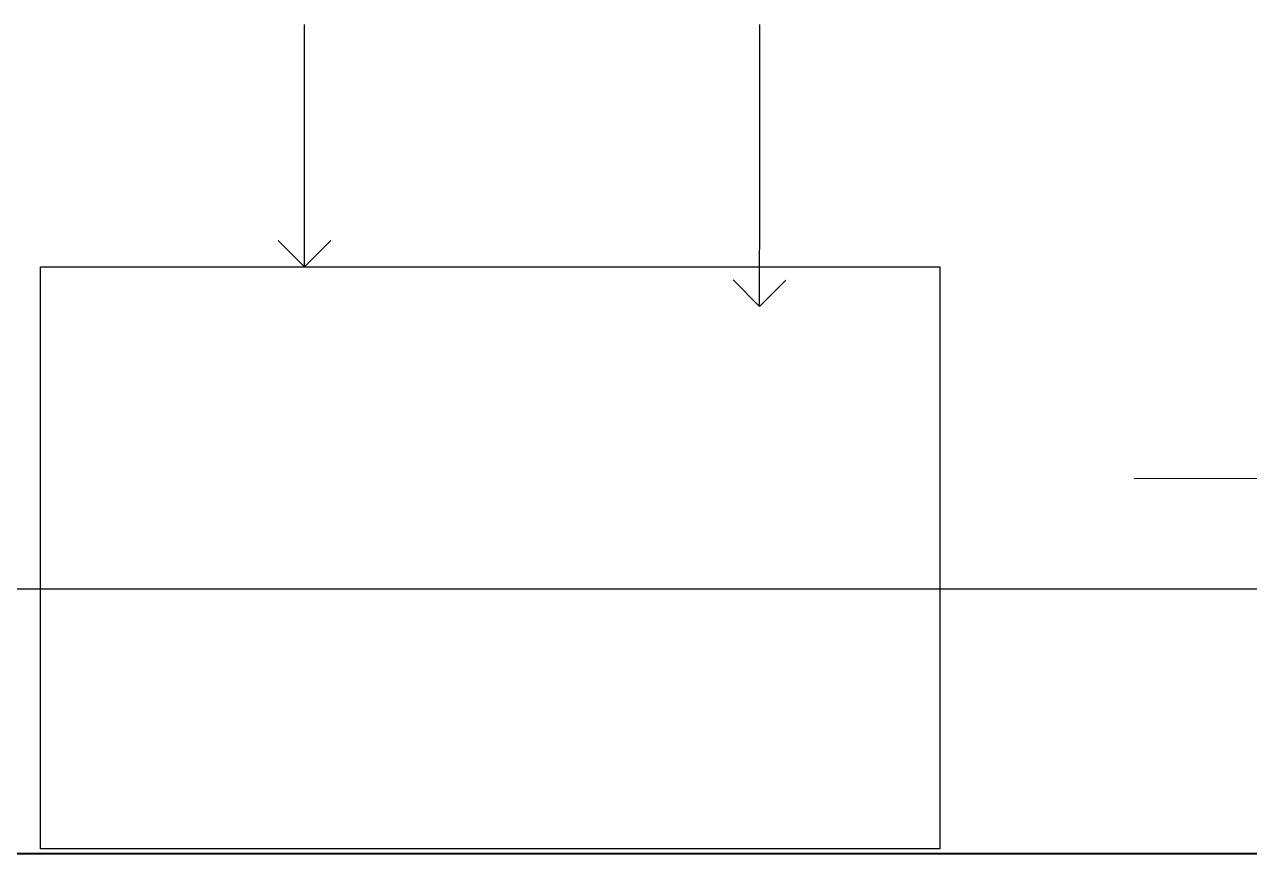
# Model space of a CAD drawing. Header units: millimetres. Extents: x -661525 to 498941, y 282148 to 1359693.
# Drawn here: x -328626 to -323994, y 454734 to 457868 of the extents above; entities that cross this region are included whole.
import ezdxf

# ---------------------------------------------------------------- set-up
doc = ezdxf.new("R2010")
doc.units = ezdxf.units.MM
doc.header["$LTSCALE"] = 2.5
doc.layers.get('0').update_dxf_attribs({"linetype": 'CONTINUOUS'})
for name, color, linetype in [('A-ANNO-DIMS-100', 11, 'CONTINUOUS'), ('A-ANNO-DIMS-MAS-25', 11, 'CONTINUOUS'), ('A-ANNO-NOTE', 11, 'CONTINUOUS'), ('A-ELEV', 8, 'CONTINUOUS')]:
    doc.layers.add(name, color=color, linetype=linetype)
doc.layers.add('DRAFTING', color=6, linetype='CONTINUOUS', lineweight=5)
doc.styles.add('COMPLEX', font='complex.shx', dxfattribs={"width": 0.8})
doc.dimstyles.new('TICK100', dxfattribs={"dimtxt": 250, "dimasz": 200, "dimexe": 150, "dimexo": 10, "dimgap": 50, "dimtad": 0, "dimdec": 0, "dimrnd": 5, "dimzin": 1, "dimdsep": 46, "dimtxsty": 'COMPLEX', "dimblk1": 'ARCHTICK', "dimblk2": 'ARCHTICK', "dimsah": 1, "dimcen": 0.09375, "dimdle": 150, "dimclrd": 11, "dimclre": 11, "dimclrt": 7, "dimadec": 0, "dimazin": 0, "dimtfac": 1, "dimtdec": 0, "dimtofl": 0, "dimtmove": 0, "dimatfit": 3, "dimldrblk": 'OPEN90', "dimfxl": 1, "dimtolj": 1, "dimtzin": 1, "dimarcsym": 0})

# ---------------------------------------------------------------- blocks, each defined once
blk = doc.blocks.new('_ARCHTICK')
at = {"color": 0, "linetype": 'ByBlock', "const_width": 0.15}
blk.add_lwpolyline([(-0.5, -0.5), (0.5, 0.5)], dxfattribs=at)
blk = doc.blocks.new('_Open90')
at = {"color": 0, "linetype": 'ByBlock', "lineweight": -2}
for p, q in [((-0.5, 0.5), (0, 0)), ((0, 0), (-1, 0)), ((0, 0), (-0.5, -0.5))]:
    blk.add_line(p, q, dxfattribs=at)

msp = doc.modelspace()

# ---------------------------------------------------------------- linework, layer by layer
at = {"layer": 'A-ANNO-DIMS-100', "color": 254}
msp.add_lwpolyline([(-327559.3, 440920.5), (-326225.6, 440920.5), (-317766.3, 440920.5), (-317766.3, 455732.8), (-329125.6, 455732.8), (-329125.6, 454732.8), (-318770.6, 454732.8), (-318770.6, 442866.2), (-328155.6, 440788.5)], dxfattribs=at)
at = {"layer": 'A-ANNO-DIMS-MAS-25'}
msp.add_lwpolyline([(-325164.6, 454751.8), (-328564.6, 454751.8), (-328564.6, 456951.8), (-325164.6, 456951.8)], close=True, dxfattribs=at)
at = {"layer": 'A-ELEV'}
msp.add_line((-343993, 454734.8), (-320653, 454734.8), dxfattribs=at)
at = {"layer": 'DRAFTING', "color": 1}
msp.add_line((-323314.6, 456151.8), (-324429.8, 456151.8), dxfattribs=at)

# ---------------------------------------------------------------- leaders
at = {"layer": 'A-ANNO-NOTE'}
for points in [[(-327566.7, 456951.8), (-327566.7, 457478.4), (-327566.7, 457868)], [(-325846.9, 456801.8), (-325845.1, 457232), (-325845.1, 457868)]]:
    msp.add_leader(points, dimstyle='TICK100', override={"dimgap": 50, "dimtad": 0}, dxfattribs=at)

doc.saveas('drawing.dxf')
